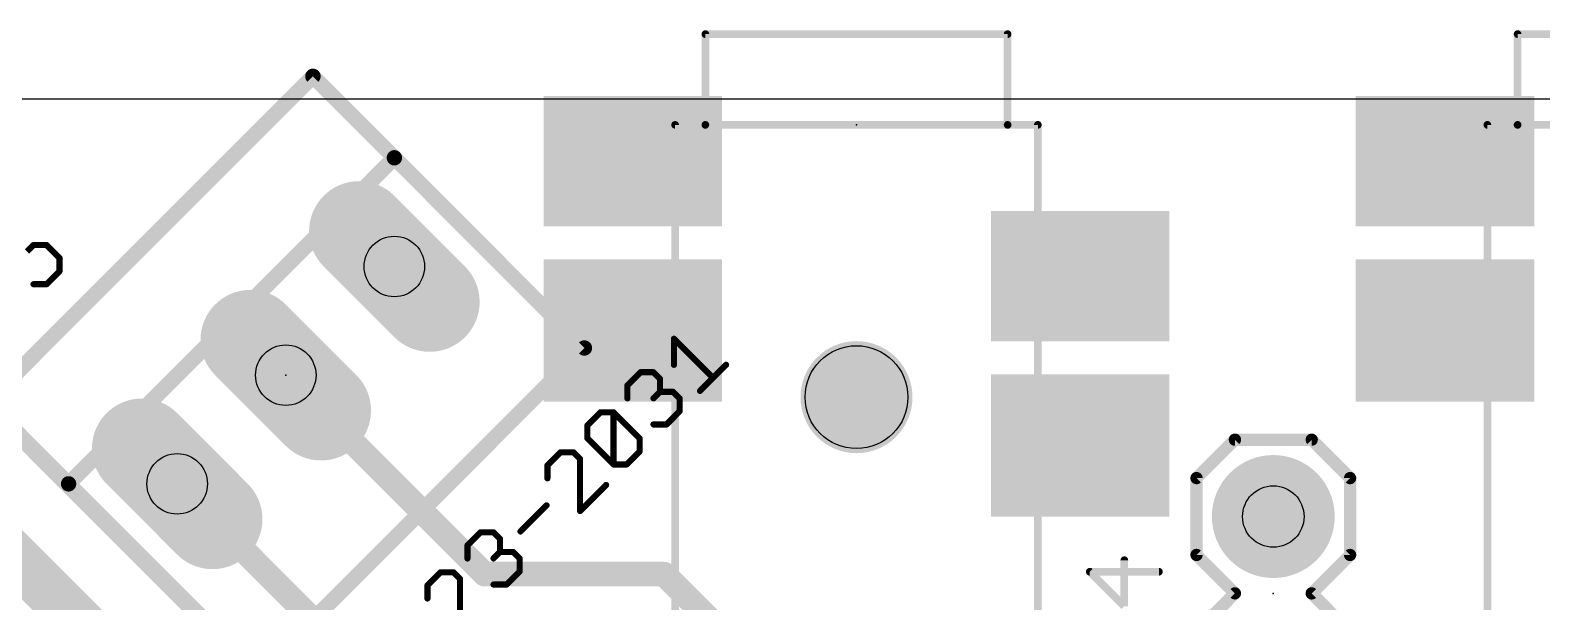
# Model space of a CAD drawing. Extents: x -76 to 580, y -41 to 95.
# Drawn here: x 403.53 to 428.53, y 26.06 to 35.5 of the extents above; entities that cross this region are included whole.
import ezdxf

# ---------------------------------------------------------------- set-up
doc = ezdxf.new("R2010")
doc.units = 0
for name, color, linetype in [('1', 22, 'CONTINUOUS'), ('16', 175, 'CONTINUOUS'), ('17', 82, 'CONTINUOUS'), ('20', 7, 'CONTINUOUS'), ('21', 32, 'CONTINUOUS'), ('23', 7, 'CONTINUOUS'), ('25', 253, 'CONTINUOUS'), ('27', 253, 'CONTINUOUS'), ('29', 253, 'CONTINUOUS'), ('30', 253, 'CONTINUOUS'), ('31', 253, 'CONTINUOUS'), ('44', 253, 'CONTINUOUS'), ('51', 53, 'CONTINUOUS')]:
    doc.layers.add(name, color=color, linetype=linetype)

# ---------------------------------------------------------------- blocks, each defined once
blk = doc.blocks.new('RECT')
blk.add_solid([(-0.5, -0.5), (0.5, -0.5), (-0.5, 0.5), (0.5, 0.5)])
blk = doc.blocks.new('ROUNDP')
at = {"const_width": 0.5}
blk.add_lwpolyline([(0, -0.25, 1), (0, 0.25, 1), (0, -0.25)], format="xyb", dxfattribs=at)
blk = doc.blocks.new('LONGP100')
at = {"const_width": 1}
blk.add_lwpolyline([(-0.5, 0), (0.5, 0)], dxfattribs=at)
at = {"const_width": 0.5}
for points in [[(-0.5, 0.25, 1), (-0.5, -0.25)], [(0.5, -0.25, 1), (0.5, 0.25)]]:
    blk.add_lwpolyline(points, format="xyb", dxfattribs=at)

msp = doc.modelspace()

# ---------------------------------------------------------------- linework, layer by layer
at = {"layer": '1', "const_width": 0.8128}
msp.add_lwpolyline([(413.0212, 17.0411), (400.576, 29.4864)], dxfattribs=at)
at = {"layer": '16', "const_width": 0.4064}
for points in [[(407.7531, 29.8046), (411.0412, 26.5165)], [(409.5704, 24.3952), (405.9571, 28.0085)], [(411.0412, 26.5165), (414.011, 26.5165)], [(414.011, 26.5165), (415.6374, 24.8902)]]:
    msp.add_lwpolyline(points, dxfattribs=at)
at = {"layer": '16', "const_width": 0.2032}
for points in [[(407.825, 29.8764, 1), (407.6813, 29.7327)], [(406.0289, 28.0803, 1), (405.8852, 27.9367)], [(411.0412, 26.6181, 1), (411.0412, 26.4149)], [(410.9693, 26.4447, 1), (411.113, 26.5883)], [(414.0829, 26.5883, 1), (413.9392, 26.4447)], [(414.011, 26.4149, 1), (414.011, 26.6181)]]:
    msp.add_lwpolyline(points, format="xyb", dxfattribs=at)
at = {"layer": '20'}
msp.add_line((508.6926, 34.3654), (-51.9016, 34.3654), dxfattribs=at)
msp.add_circle((417.193, 29.4411), 0.85, dxfattribs=at)
at = {"layer": '21', "const_width": 0.254}
for points in [[(402.814, 29.3555), (408.2021, 34.7437)], [(408.2021, 34.7437), (409.5492, 33.3967)], [(404.161, 28.0085), (409.5492, 33.3967)], [(409.5492, 33.3967), (412.6923, 30.2536)], [(412.6923, 30.2536), (407.3041, 24.8654)], [(404.161, 28.0085), (402.814, 29.3555)], [(407.3041, 24.8654), (404.161, 28.0085)]]:
    msp.add_lwpolyline(points, dxfattribs=at)
at = {"layer": '21', "const_width": 0.127}
for points in [[(408.247, 34.7886, 1), (408.1572, 34.6988)], [(408.247, 34.6988, 1), (408.1572, 34.7886)], [(409.5941, 33.4416, 1), (409.5043, 33.3517)], [(409.5941, 33.3517, 1), (409.5043, 33.4416)], [(409.5043, 33.3517, 1), (409.5941, 33.4416)], [(412.7372, 30.2087, 1), (412.6474, 30.2985)], [(412.6474, 30.2087, 1), (412.7372, 30.2985)], [(404.2059, 28.0534, 1), (404.1161, 27.9636)], [(404.1161, 28.0534, 1), (404.2059, 27.9636)], [(404.1161, 27.9636, 1), (404.2059, 28.0534)]]:
    msp.add_lwpolyline(points, format="xyb", dxfattribs=at)
at = {"layer": '23'}
for p in [(417.193, 33.9411), (407.7531, 29.8046), (424.0873, 26.1983)]:
    msp.add_point(p, dxfattribs=at)
at = {"layer": '25'}
for points, const_width in [([(403.4723, 31.8465), (403.5801, 31.9544)], 0.1016), ([(403.5801, 31.9544), (403.7958, 31.9544)], 0.1016), ([(403.7958, 31.9544), (404.0115, 31.7387)], 0.1016), ([(404.0115, 31.7387), (404.0115, 31.523)], 0.1016), ([(404.0115, 31.523), (403.7958, 31.3073)], 0.1016), ([(403.7958, 31.3073), (403.5801, 31.3073)], 0.1016), ([(421.623, 25.9844), (421.623, 26.747)], 0.127), ([(422.195, 26.5564), (421.051, 26.5564)], 0.127), ([(421.051, 26.5564), (421.623, 25.9844)], 0.127)]:
    msp.add_lwpolyline(points, dxfattribs=dict(at, const_width=const_width))
for points, const_width in [([(403.5801, 31.9798, 1), (403.5801, 31.929)], 0.0508), ([(403.5981, 31.9364, 1), (403.5622, 31.9724)], 0.0508), ([(403.8138, 31.9724, 1), (403.7779, 31.9364)], 0.0508), ([(403.7958, 31.929, 1), (403.7958, 31.9798)], 0.0508), ([(404.0369, 31.7387, 1), (403.9862, 31.7387)], 0.0508), ([(403.9936, 31.7207, 1), (404.0295, 31.7566)], 0.0508), ([(403.9862, 31.523, 1), (404.0369, 31.523)], 0.0508), ([(404.0295, 31.505, 1), (403.9936, 31.5409)], 0.0508), ([(403.5801, 31.3327, 1), (403.5801, 31.2819)], 0.0508), ([(403.7779, 31.3252, 1), (403.8138, 31.2893)], 0.0508), ([(403.7958, 31.2819, 1), (403.7958, 31.3327)], 0.0508), ([(421.6548, 26.747, 1), (421.5913, 26.747)], 0.0635), ([(421.051, 26.5881, 1), (421.051, 26.5246)], 0.0635), ([(421.0735, 26.5788, 1), (421.0286, 26.5339)], 0.0635), ([(422.195, 26.5246, 1), (422.195, 26.5881)], 0.0635)]:
    msp.add_lwpolyline(points, format="xyb", dxfattribs=dict(at, const_width=const_width))
at = {"layer": '27', "const_width": 0.1016}
for points in [[(414.1733, 29.9752), (414.1733, 30.4066)], [(414.1733, 30.4066), (414.8204, 29.7595)], [(414.6047, 29.5438), (415.0362, 29.9752)], [(413.4039, 29.6373), (413.6197, 29.853)], [(413.6197, 29.853), (413.8354, 29.853)], [(413.8354, 29.853), (413.9432, 29.7451)], [(413.9432, 29.7451), (413.9432, 29.5294)], [(413.404, 29.4216), (413.4039, 29.6373)], [(413.9432, 29.5294), (413.8354, 29.4216)], [(413.9432, 29.5294), (414.1589, 29.5294)], [(414.1589, 29.5294), (414.2668, 29.4216)], [(414.2668, 29.2058), (414.0511, 28.9901)], [(414.2668, 29.4216), (414.2668, 29.2058)], [(412.7424, 28.9758), (412.9582, 29.1915)], [(412.7424, 28.76), (412.7424, 28.9758)], [(412.9582, 29.1915), (413.1739, 29.1915)], [(413.1739, 29.1915), (413.6053, 28.76)], [(413.1739, 28.3286), (413.1739, 29.1915)], [(414.0511, 28.9901), (413.8354, 28.9901)], [(413.1739, 28.3286), (412.7424, 28.76)], [(413.6053, 28.76), (413.6053, 28.5443)], [(412.2966, 28.53), (412.0809, 28.3143)], [(412.5124, 28.53), (412.2966, 28.53)], [(412.6202, 28.4221), (412.5124, 28.53)], [(413.6053, 28.5443), (413.3896, 28.3286)], [(412.0809, 28.3143), (412.0809, 28.0985)], [(412.6202, 27.5593), (412.6202, 28.4221)], [(413.3896, 28.3286), (413.1739, 28.3286)], [(413.0516, 27.9907), (412.6202, 27.5593)], [(411.6351, 27.2213), (412.0666, 27.6527)], [(410.7579, 26.9912), (410.9736, 27.2069)], [(410.9736, 27.2069), (411.1893, 27.2069)], [(411.1893, 27.2069), (411.2972, 27.0991)], [(410.7579, 26.7755), (410.7579, 26.9912)], [(411.2972, 27.0991), (411.2972, 26.8834)], [(411.2972, 26.8834), (411.1893, 26.7755)], [(411.2972, 26.8834), (411.5129, 26.8834)], [(411.5129, 26.8834), (411.6208, 26.7755)], [(411.6208, 26.7755), (411.6208, 26.5598)], [(410.3121, 26.5454), (410.0964, 26.3297)], [(410.5278, 26.5454), (410.3121, 26.5454)], [(410.6357, 26.4376), (410.5278, 26.5454)], [(411.6208, 26.5598), (411.405, 26.3441)], [(410.0964, 26.3297), (410.0964, 26.114)], [(410.6357, 25.5747), (410.6357, 26.4376)], [(411.405, 26.3441), (411.1893, 26.3441)]]:
    msp.add_lwpolyline(points, dxfattribs=at)
at = {"layer": '27', "const_width": 0.0508}
for points in [[(414.1987, 30.4066, 1), (414.1479, 30.4066)], [(414.1913, 30.4246, 1), (414.1554, 30.3887)], [(415.0541, 29.9573, 1), (415.0182, 29.9932)], [(413.6197, 29.8784, 1), (413.6197, 29.8276)], [(413.6376, 29.835, 1), (413.6017, 29.8709)], [(413.8533, 29.8709, 1), (413.8174, 29.835)], [(413.8354, 29.8276, 1), (413.8354, 29.8784)], [(413.9686, 29.7451, 1), (413.9178, 29.7451)], [(413.9253, 29.7272, 1), (413.9612, 29.7631)], [(414.1479, 29.9752, 1), (414.1987, 29.9752)], [(414.8025, 29.7415, 1), (414.8384, 29.7775)], [(413.4293, 29.6373, 1), (413.3785, 29.6373)], [(413.386, 29.6552, 1), (413.4219, 29.6193)], [(413.9432, 29.5548, 1), (413.9432, 29.504)], [(413.9178, 29.5294, 1), (413.9686, 29.5294)], [(413.9612, 29.5115, 1), (413.9253, 29.5474)], [(414.1769, 29.5474, 1), (414.141, 29.5115)], [(414.1589, 29.504, 1), (414.1589, 29.5548)], [(414.5868, 29.5618, 1), (414.6227, 29.5258)], [(413.3786, 29.4216, 1), (413.4293, 29.4216)], [(413.8174, 29.4395, 1), (413.8533, 29.4036)], [(414.2922, 29.4216, 1), (414.2414, 29.4216)], [(414.2488, 29.4036, 1), (414.2847, 29.4395)], [(414.2847, 29.1879, 1), (414.2488, 29.2238)], [(412.7678, 28.9758, 1), (412.717, 28.9758)], [(412.7245, 28.9937, 1), (412.7604, 28.9578)], [(412.9582, 29.2169, 1), (412.9582, 29.1661)], [(412.9761, 29.1735, 1), (412.9402, 29.2094)], [(413.1993, 29.1915, 1), (413.1485, 29.1915)], [(413.1918, 29.2094, 1), (413.1559, 29.1735)], [(413.1739, 29.1661, 1), (413.1739, 29.2169)], [(413.8354, 29.0155, 1), (413.8354, 28.9647)], [(414.0331, 29.0081, 1), (414.069, 28.9722)], [(414.0511, 28.9647, 1), (414.0511, 29.0155)], [(414.2414, 29.2058, 1), (414.2922, 29.2058)], [(412.717, 28.76, 1), (412.7678, 28.76)], [(412.7604, 28.778, 1), (412.7245, 28.7421)], [(413.6307, 28.76, 1), (413.5799, 28.76)], [(413.5873, 28.7421, 1), (413.6232, 28.778)], [(412.2966, 28.5554, 1), (412.2966, 28.5046)], [(412.3146, 28.512, 1), (412.2787, 28.5479)], [(412.5303, 28.5479, 1), (412.4944, 28.512)], [(412.5124, 28.5046, 1), (412.5124, 28.5554)], [(413.5799, 28.5443, 1), (413.6307, 28.5443)], [(413.6232, 28.5264, 1), (413.5873, 28.5623)], [(412.1063, 28.3143, 1), (412.0555, 28.3142)], [(412.063, 28.3322, 1), (412.0989, 28.2963)], [(412.6456, 28.4221, 1), (412.5948, 28.4221)], [(412.6022, 28.4041, 1), (412.6382, 28.4401)], [(413.1739, 28.354, 1), (413.1739, 28.3032)], [(413.1485, 28.3286, 1), (413.1993, 28.3286)], [(413.1559, 28.3107, 1), (413.1918, 28.3466)], [(413.3716, 28.3466, 1), (413.4075, 28.3107)], [(413.3896, 28.3032, 1), (413.3896, 28.354)], [(412.0555, 28.0985, 1), (412.1063, 28.0985)], [(413.0696, 27.9727, 1), (413.0337, 28.0086)], [(412.0845, 27.6348, 1), (412.0486, 27.6707)], [(412.6022, 27.5772, 1), (412.6382, 27.5413)], [(412.5948, 27.5593, 1), (412.6456, 27.5593)], [(410.9736, 27.2323, 1), (410.9736, 27.1815)], [(410.9916, 27.189, 1), (410.9557, 27.2249)], [(411.2073, 27.2249, 1), (411.1714, 27.189)], [(411.1893, 27.1815, 1), (411.1893, 27.2323)], [(411.6172, 27.2393, 1), (411.6531, 27.2034)], [(410.7833, 26.9912, 1), (410.7325, 26.9912)], [(410.7399, 27.0092, 1), (410.7759, 26.9733)], [(411.3226, 27.0991, 1), (411.2718, 27.0991)], [(411.2792, 27.0811, 1), (411.3151, 27.117)], [(410.7325, 26.7755, 1), (410.7833, 26.7755)], [(411.1714, 26.7935, 1), (411.2073, 26.7576)], [(411.2972, 26.9088, 1), (411.2972, 26.858)], [(411.2718, 26.8834, 1), (411.3226, 26.8834)], [(411.3151, 26.8654, 1), (411.2792, 26.9013)], [(411.5309, 26.9013, 1), (411.4949, 26.8654)], [(411.5129, 26.858, 1), (411.5129, 26.9088)], [(411.6462, 26.7755, 1), (411.5954, 26.7755)], [(411.6028, 26.7576, 1), (411.6387, 26.7935)], [(410.3121, 26.5708, 1), (410.3121, 26.52)], [(410.3301, 26.5275, 1), (410.2942, 26.5634)], [(410.5458, 26.5634, 1), (410.5099, 26.5275)], [(410.5278, 26.52, 1), (410.5278, 26.5708)], [(411.5954, 26.5598, 1), (411.6462, 26.5598)], [(411.6387, 26.5418, 1), (411.6028, 26.5778)], [(410.1218, 26.3297, 1), (410.071, 26.3297)], [(410.0784, 26.3477, 1), (410.1144, 26.3118)], [(410.6611, 26.4376, 1), (410.6103, 26.4376)], [(410.6177, 26.4196, 1), (410.6536, 26.4555)], [(411.1893, 26.3695, 1), (411.1893, 26.3187)], [(411.3871, 26.3621, 1), (411.423, 26.3261)], [(411.405, 26.3187, 1), (411.405, 26.3695)], [(410.071, 26.114, 1), (410.1218, 26.114)]]:
    msp.add_lwpolyline(points, format="xyb", dxfattribs=at)
at = {"layer": '29', "const_width": 0.9262}
msp.add_lwpolyline([(417.193, 28.978, 1), (417.193, 29.9042, 1), (417.193, 28.978)], format="xyb", dxfattribs=at)
at = {"layer": '30', "const_width": 0.9262}
msp.add_lwpolyline([(417.193, 28.978, 1), (417.193, 29.9042, 1), (417.193, 28.978)], format="xyb", dxfattribs=at)
at = {"layer": '44'}
for centre, radius in [((409.5492, 31.6006), 0.5), ((407.7531, 29.8046), 0.5), ((405.9571, 28.0085), 0.5), ((424.0873, 27.4683), 0.508)]:
    msp.add_circle(centre, radius, dxfattribs=at)
at = {"layer": '51'}
for points, const_width in [([(414.693, 35.4729, 1), (414.693, 35.4094)], 0.0635), ([(414.7248, 35.4411, 1), (414.6613, 35.4411)], 0.0635), ([(419.7248, 35.4411, 1), (419.6613, 35.4411)], 0.0635), ([(419.693, 35.4094, 1), (419.693, 35.4729)], 0.0635), ([(428.128, 35.4729, 1), (428.128, 35.4094)], 0.0635), ([(428.1598, 35.4411, 1), (428.0963, 35.4411)], 0.0635), ([(414.193, 33.9729, 1), (414.193, 33.9094)], 0.0635), ([(414.2248, 33.9411, 1), (414.1613, 33.9411)], 0.0635), ([(414.693, 33.9729, 1), (414.693, 33.9094)], 0.0635), ([(414.693, 33.9094, 1), (414.693, 33.9729)], 0.0635), ([(419.693, 33.9729, 1), (419.693, 33.9094)], 0.0635), ([(419.693, 33.9094, 1), (419.693, 33.9729)], 0.0635), ([(420.2248, 33.9411, 1), (420.1613, 33.9411)], 0.0635), ([(420.193, 33.9094, 1), (420.193, 33.9729)], 0.0635), ([(427.628, 33.9729, 1), (427.628, 33.9094)], 0.0635), ([(427.6598, 33.9411, 1), (427.5963, 33.9411)], 0.0635), ([(428.128, 33.9729, 1), (428.128, 33.9094)], 0.0635), ([(428.128, 33.9094, 1), (428.128, 33.9729)], 0.0635), ([(414.6613, 33.9411, 1), (414.7248, 33.9411)], 0.0635), ([(419.6613, 33.9411, 1), (419.7248, 33.9411)], 0.0635), ([(428.0963, 33.9411, 1), (428.1598, 33.9411)], 0.0635), ([(423.4523, 28.7891, 1), (423.4523, 28.6875)], 0.1016), ([(423.4882, 28.7024, 1), (423.4164, 28.7742)], 0.1016), ([(424.7582, 28.7742, 1), (424.6864, 28.7024)], 0.1016), ([(424.7223, 28.6875, 1), (424.7223, 28.7891)], 0.1016), ([(422.8681, 28.1033, 1), (422.7665, 28.1033)], 0.1016), ([(422.7814, 28.1392, 1), (422.8532, 28.0674)], 0.1016), ([(425.4081, 28.1033, 1), (425.3065, 28.1033)], 0.1016), ([(425.3214, 28.0674, 1), (425.3932, 28.1392)], 0.1016), ([(422.8532, 26.8692, 1), (422.7814, 26.7974)], 0.1016), ([(422.7665, 26.8333, 1), (422.8681, 26.8333)], 0.1016), ([(425.3065, 26.8333, 1), (425.4081, 26.8333)], 0.1016), ([(425.3932, 26.7974, 1), (425.3214, 26.8692)], 0.1016), ([(423.4882, 26.1624, 1), (423.4164, 26.2342)], 0.1016), ([(423.4164, 26.1624, 1), (423.4882, 26.2342)], 0.1016), ([(424.7582, 26.2342, 1), (424.6864, 26.1624)], 0.1016), ([(424.6864, 26.2342, 1), (424.7582, 26.1624)], 0.1016)]:
    msp.add_lwpolyline(points, format="xyb", dxfattribs=dict(at, const_width=const_width))
for points, const_width in [([(419.693, 35.4411), (414.693, 35.4411)], 0.127), ([(414.693, 35.4411), (414.693, 33.9411)], 0.127), ([(419.693, 35.4411), (419.693, 33.9411)], 0.127), ([(433.128, 35.4411), (428.128, 35.4411)], 0.127), ([(428.128, 35.4411), (428.128, 33.9411)], 0.127), ([(428.8603, 3.182), (397.7476, 34.2947)], 0.127), ([(414.693, 33.9411), (414.193, 33.9411)], 0.127), ([(414.193, 18.4411), (414.193, 33.9411)], 0.127), ([(419.693, 33.9411), (414.693, 33.9411)], 0.127), ([(420.193, 33.9411), (419.693, 33.9411)], 0.127), ([(420.193, 33.9411), (420.193, 18.4411)], 0.127), ([(428.128, 33.9411), (427.628, 33.9411)], 0.127), ([(427.628, 18.4411), (427.628, 33.9411)], 0.127), ([(433.128, 33.9411), (428.128, 33.9411)], 0.127), ([(422.8173, 28.1033), (423.4523, 28.7383)], 0.2032), ([(423.4523, 28.7383), (424.7223, 28.7383)], 0.2032), ([(424.7223, 28.7383), (425.3573, 28.1033)], 0.2032), ([(422.8173, 26.8333), (422.8173, 28.1033)], 0.2032), ([(425.3573, 28.1033), (425.3573, 26.8333)], 0.2032), ([(423.4523, 26.1983), (422.8173, 26.8333)], 0.2032), ([(425.3573, 26.8333), (424.7223, 26.1983)], 0.2032), ([(422.8173, 25.5633), (423.4523, 26.1983)], 0.2032), ([(424.7223, 26.1983), (425.3573, 25.5633)], 0.2032)]:
    msp.add_lwpolyline(points, dxfattribs=dict(at, const_width=const_width))

# ---------------------------------------------------------------- block references
at = {"layer": '1', "xscale": 2.8, "yscale": 2}
for p in [(413.493, 33.3411), (426.928, 33.3411), (420.893, 31.4411)]:
    msp.add_blockref('RECT', p, dxfattribs=at)
at = {"layer": '1', "xscale": 2.2, "yscale": 2.8, "rotation": 90}
for p in [(413.493, 30.5411), (426.928, 30.5411), (420.893, 28.6411)]:
    msp.add_blockref('RECT', p, dxfattribs=at)
at = {"layer": '17'}
for name, p, xscale, yscale, rotation in [('LONGP100', (409.5492, 31.6006), 1.5, 1.5, 135), ('LONGP100', (409.5492, 31.6006), 1.5, 1.5, 135), ('LONGP100', (407.7531, 29.8046), 1.5, 1.5, 135), ('LONGP100', (407.7531, 29.8046), 1.5, 1.5, 135), ('LONGP100', (405.9571, 28.0085), 1.5, 1.5, 135), ('LONGP100', (405.9571, 28.0085), 1.5, 1.5, 135), ('ROUNDP', (424.0873, 27.4683), 1.8796, 1.8796, 180), ('ROUNDP', (424.0873, 27.4683), 1.8796, 1.8796, 180)]:
    msp.add_blockref(name, p, dxfattribs=dict(at, xscale=xscale, yscale=yscale, rotation=rotation))
at = {"layer": '29', "xscale": 2.9524, "yscale": 2.1524}
for p in [(413.493, 33.3411), (426.928, 33.3411), (420.893, 31.4411)]:
    msp.add_blockref('RECT', p, dxfattribs=at)
at = {"layer": '29'}
for name, p, xscale, yscale, rotation in [('LONGP100', (409.5492, 31.6006), 1.6524, 1.6524, 135), ('LONGP100', (407.7531, 29.8046), 1.6524, 1.6524, 135), ('RECT', (413.493, 30.5411), 2.3524, 2.9524, 90), ('RECT', (426.928, 30.5411), 2.3524, 2.9524, 90), ('LONGP100', (405.9571, 28.0085), 1.6524, 1.6524, 135), ('RECT', (420.893, 28.6411), 2.3524, 2.9524, 90), ('ROUNDP', (424.0873, 27.4683), 2.032, 2.032, 180)]:
    msp.add_blockref(name, p, dxfattribs=dict(at, xscale=xscale, yscale=yscale, rotation=rotation))
at = {"layer": '30'}
for name, p, xscale, yscale, rotation in [('LONGP100', (409.5492, 31.6006), 1.6524, 1.6524, 135), ('LONGP100', (407.7531, 29.8046), 1.6524, 1.6524, 135), ('LONGP100', (405.9571, 28.0085), 1.6524, 1.6524, 135), ('ROUNDP', (424.0873, 27.4683), 2.032, 2.032, 180)]:
    msp.add_blockref(name, p, dxfattribs=dict(at, xscale=xscale, yscale=yscale, rotation=rotation))
at = {"layer": '31', "xscale": 2.8, "yscale": 2}
for p in [(413.493, 33.3411), (426.928, 33.3411), (420.893, 31.4411)]:
    msp.add_blockref('RECT', p, dxfattribs=at)
at = {"layer": '31', "xscale": 2.2, "yscale": 2.8, "rotation": 90}
for p in [(413.493, 30.5411), (426.928, 30.5411), (420.893, 28.6411)]:
    msp.add_blockref('RECT', p, dxfattribs=at)
at = {"layer": '51'}
for p, xscale, yscale, rotation in [((413.443, 33.3411), 0.8, 1.5, 270), ((426.878, 33.3411), 0.8, 1.5, 270), ((420.943, 31.4411), 0.8, 1.5, 270), ((424.0873, 27.4683), 0.508, 0.508, 90)]:
    msp.add_blockref('RECT', p, dxfattribs=dict(at, xscale=xscale, yscale=yscale, rotation=rotation))
at = {"layer": '51', "yscale": 1.5, "rotation": 270}
for p in [(413.443, 30.5411), (426.878, 30.5411), (420.943, 28.6411)]:
    msp.add_blockref('RECT', p, dxfattribs=at)

doc.saveas('drawing.dxf')
